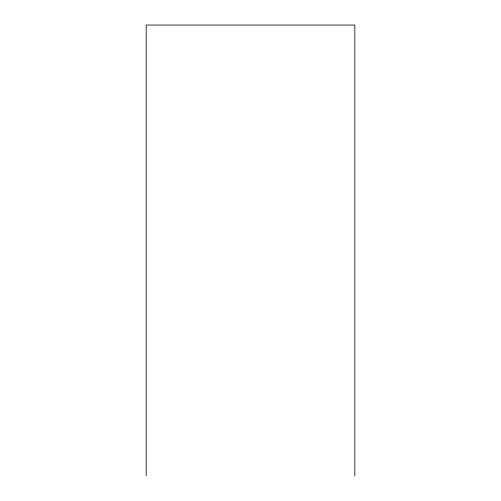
<?xml version="1.0" encoding="UTF-8"?>
<svg xmlns="http://www.w3.org/2000/svg" width="501" height="501" viewBox="0 0 501 501"><rect width="100%" height="100%" fill="white"/><g stroke="black" fill="none" stroke-linecap="round" stroke-linejoin="round"><path stroke-width="0.75" d="M354.833 475.95L354.833 25.05L146.167 25.05L146.167 475.95"/></g></svg>
